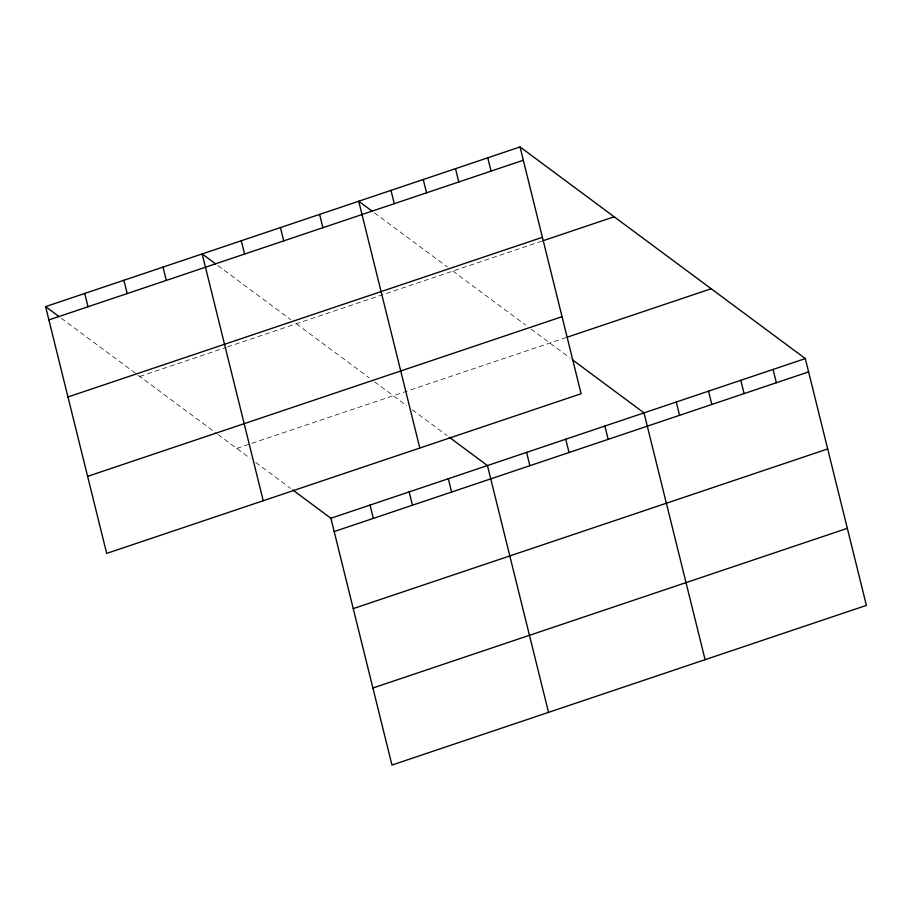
<?xml version="1.0" encoding="UTF-8"?>
<svg xmlns="http://www.w3.org/2000/svg" width="912" height="912" viewBox="0 0 912 912"><rect width="100%" height="100%" fill="white"/><g stroke="black" fill="none" stroke-linecap="round" stroke-linejoin="round"><path stroke-width="0.68" stroke-dasharray="4.56 3.42" d="M139.741 376.451L226.119 347.381M227.476 346.925L541.591 241.213M236.744 448.408L565.999 337.6M374.422 212.872L447.268 266.92M452.876 271.069L525.62 325.037M531.126 329.129L570.046 357.994M217.854 265.563L290.7 319.61M296.309 323.76L369.052 377.728M374.57 381.82L406.752 405.703M412.361 409.853L447.108 435.628M61.286 318.254L216.896 433.69M218.002 434.511L250.196 458.383M255.793 462.544L290.54 488.319"/><path stroke-width="1.37" d="M520.034 146.946L581.115 393.745L106.681 553.413L45.6 306.614L520.034 146.946L805.319 358.587L866.4 605.386L391.966 765.054L330.885 518.255L292.775 489.983M48.895 319.918L523.328 160.25M67.967 396.971L542.401 237.302M542.936 240.757L614.175 216.782M87.609 476.36L562.043 316.692M567.344 337.144L711.178 288.739M330.885 518.255L805.319 358.587M334.18 531.559L808.613 371.891M353.252 608.612L827.686 448.943M372.894 688.001L847.328 528.333M372.176 211.208L358.724 201.233L419.805 448.031M572.28 359.659L644.009 412.874L705.09 659.672M215.608 263.899L202.168 253.924L263.237 500.722M449.342 437.293L487.453 465.565L548.522 712.363M45.6 306.614L59.052 316.589M773.057 369.44L776.351 382.744M740.795 380.304L744.089 393.608M708.533 391.157L711.827 404.461M676.271 402.01L679.565 415.325M604.873 426.041L608.167 439.356M565.736 439.219L569.031 452.523M487.772 157.799L491.066 171.114M526.589 452.386L529.883 465.701M455.51 168.663L458.804 181.967M423.248 179.516L426.542 192.82M390.986 190.369L394.28 203.684M448.305 478.732L451.6 492.035M409.169 491.91L412.463 505.214M319.588 214.4L322.882 227.715M370.033 505.077L373.316 518.381M280.44 227.578L283.735 240.882M241.304 240.745L244.598 254.06M163.02 267.091L166.315 280.406M123.884 280.269L127.178 293.573M84.736 293.436L88.031 306.751"/></g></svg>
